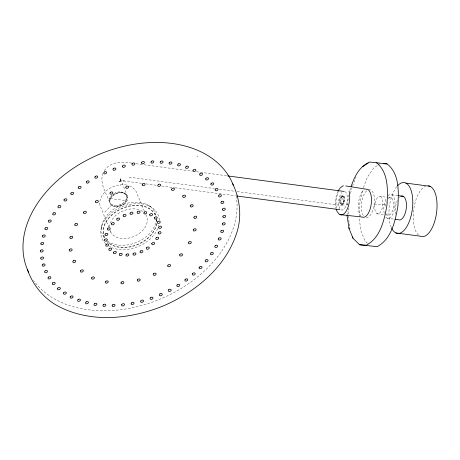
<?xml version="1.0" encoding="UTF-8"?>
<svg xmlns="http://www.w3.org/2000/svg" width="460" height="460" viewBox="0 0 460 460"><rect width="100%" height="100%" fill="white"/><g stroke="black" fill="none" stroke-linecap="round" stroke-linejoin="round"><path stroke-width="0.34" stroke-dasharray="2.3 1.72" d="M339.584 201.457C339.624 199.467 339.894 196.949 341.768 195.828L343.706 196.04C345.753 198.294 345.098 202.774 342.683 204.55L340.751 204.338L340.17 203.78L339.584 201.457L340.837 201.624L341.429 203.947L342.004 204.505M340.837 201.624C340.883 199.634 341.147 197.116 343.022 195.994L343.706 196.04M340.751 204.338L341.429 204.378C343.844 202.607 344.5 198.128 342.447 195.874M347.053 215.671L347.219 211.381M347.472 204.953L347.587 202.095L349.071 194.706M348.668 207.845L348.312 216.792L350.014 228.976M359.243 216.867L359.76 203.791L362.629 189.497M109.624 198.461L109.307 200.824L110.429 203.855L111.452 205.206A9.43 6.658 -22.6 0 0 127.063 200.767A9.43 6.658 -22.6 0 0 117.628 192.993C113.298 194.315 108.491 198.346 110.032 203.331C114.77 209.852 126.943 205.223 127.115 197.478C125.494 188.606 112.033 191.383 109.624 198.461L110.015 199.393L109.693 201.75M112.119 205.447L111.734 204.516C117.564 207.443 126.46 203.412 126.73 196.552L126 194.448M349.882 190.676L350.79 187.364M350.664 193.493L351.756 188.048M101.183 228.171L101.832 225.25M103.005 173.27C99.015 183.77 106.864 193.85 110.032 203.331M337.853 191.486C335.432 196.851 334.776 202.963 335.944 208.725M352.515 186.087L356.069 176.939M363.394 187.536L367.454 177.083L373.647 168.038L377.625 165.37M197.167 156.917L197.645 155.98M110.015 199.393C112.464 193.476 121.745 190.175 126.385 195.373M104.311 170.735C110.181 161.678 122.164 161.144 131.75 163.116M104.799 212.238L111.452 205.206M378.195 164.99L379.902 163.846M374.308 204.044L385.601 204.798M391.776 194.752L397.152 195.471M136.01 163.685L192.125 171.166M196.386 171.735L226.929 175.806M380.564 196.408A8.907 4.013 -82.4 0 1 381.213 210.956A8.907 4.013 -82.4 0 1 374.693 207.839A8.907 4.013 -82.4 0 1 380.564 196.408L387.625 197.351M388.332 197.443L391.161 197.823M341.768 195.828L343.022 195.994M343.028 196.431L344.281 196.598M341.067 196.299L342.32 196.466M343.43 197.432L344.69 197.599M340.429 197.231L341.688 197.397M343.62 198.749L344.873 198.921M339.934 198.507L341.188 198.674M343.557 200.238L344.816 200.405M339.641 199.973L340.894 200.14M343.263 201.704L344.517 201.871M342.769 202.981L344.022 203.147M339.767 202.779L341.021 202.946M342.131 203.912L343.384 204.079M340.17 203.78L341.429 203.947M341.429 204.378L342.683 204.55M129.07 177.175L214.4 188.554M219.374 189.215L234.307 191.205M237.153 191.584L345.236 205.994M377.085 213.727L387.682 215.142M141.697 183.304L122.601 180.797L124.298 180.889L120.405 181.165L118.806 181.694L121.06 180.579L119.025 182.177L120.738 180.044L120.204 181.079L120.905 178.434L120.784 181.004L120.347 178.52L127.403 195.977M145.958 183.873L157.32 185.386M161.581 185.955L174.363 187.657M175.076 187.755L235.434 195.799M387.061 218.207L394.461 219.196M110.365 198.542L127.063 200.767M126.701 185.064C114.735 182.971 99.872 191.113 99.538 204.24L108.721 227.039M129.358 186.024L132.014 186.984L135.683 190.434L144.359 211.284M148.678 205.493L151.196 207.08M346.673 204.102L348.042 205.304M367.488 243.277L364.935 240.821L360.985 231.098L359.185 218.241M341.671 197.432L344.034 203.113M126.73 196.552L127.115 197.478M124.303 192.855L124.689 193.781M126.414 198.91L126.799 199.835M120.457 184.903L120.669 185.409M121.848 191.969L122.233 192.895M125.08 201.244L125.465 202.17M118.933 191.889L119.318 192.815M122.9 203.268L123.286 204.194M115.909 192.631L116.294 193.562M120.129 204.74L120.514 205.666M113.137 194.103L113.522 195.034M117.104 205.482L117.49 206.408M110.958 196.132L111.343 197.058M114.189 205.407L114.574 206.333M110.078 230.299L111.165 232.904M104.259 237.084L104.397 237.412A27.813 19.636 -22.6 0 1 122.308 208.547A27.813 19.636 -22.6 0 1 155.652 215.792L155.514 215.47A27.813 19.636 -22.6 0 0 121.371 208.57A27.813 19.636 -22.6 0 0 104.794 238.199M156.584 219.667A27.813 19.636 -22.6 0 1 156.647 221.576M156.475 223.531A27.813 19.636 -22.6 0 1 136.39 244.823A27.813 19.636 -22.6 0 1 107.899 242.138M156.642 219.362A27.813 19.636 -22.6 0 1 156.78 221.898M156.607 223.853A27.813 19.636 -22.6 0 1 134.878 245.732A27.813 19.636 -22.6 0 1 106.294 240.597M236.216 195.874A111.251 78.528 -22.6 0 1 160.436 299A111.251 78.528 -22.6 0 1 33.609 280.6M105.944 243.967A30.458 21.499 -22.6 0 1 120.698 207.213A30.458 21.499 -22.6 0 1 159.309 220.052M158.867 225.032A30.458 21.499 -22.6 0 1 158.55 226.234M157.694 228.643A30.458 21.499 -22.6 0 1 112.286 247.796M111.09 247.296A30.458 21.499 -22.6 0 1 109.388 246.433M336.375 208.167A14.766 6.653 -82.4 0 1 338.888 190.515M361.111 216.303A14.197 6.4 -82.4 0 1 358.49 202.779A14.197 6.4 -82.4 0 1 364.28 189.819M368.5 189.744A14.122 6.359 -82.4 0 1 374.428 202.82A14.122 6.359 -82.4 0 1 366.269 217.632M363.32 215.544A14.122 6.359 -82.4 0 1 361.761 201.974A14.122 6.359 -82.4 0 1 367.35 190.302M344.845 191.527A9.43 4.249 -82.4 0 1 346.805 203.59A9.43 4.249 -82.4 0 1 340.36 209.237M339.974 208.731A9.43 4.249 -82.4 0 1 341.843 192.51M387.947 195.931A12.063 5.434 -82.4 0 1 394.853 206.845A12.063 5.434 -82.4 0 1 385.463 216.666M384.209 213.348A12.063 5.434 -82.4 0 1 386.181 198.507M395.525 214.285A12.063 5.434 -82.4 0 1 397.354 200.554M399.378 197.455A12.063 5.434 -82.4 0 1 401.321 196.15M391.236 227.326A25.633 11.552 -82.4 0 1 397.716 185.581M418.548 235.112A25.633 11.552 -82.4 0 1 413.735 209.196A25.633 11.552 -82.4 0 1 425.517 186.26M388.332 198.691A8.907 4.013 -82.4 0 1 393.432 206.747A8.907 4.013 -82.4 0 1 386.498 214.003M385.411 206.212A8.907 4.013 -82.4 0 1 386.475 201.831M145.716 214.544A19.653 13.875 -22.6 0 1 134.366 236.273A19.653 13.875 -22.6 0 1 109.98 230.402M109.532 227.113A19.653 13.875 -22.6 0 1 122.279 211.278A19.653 13.875 -22.6 0 1 143.135 211.824M156.296 218.954A28.531 20.137 -22.6 0 1 137.994 241.753A28.531 20.137 -22.6 0 1 107.864 241.304M104.121 237.624A28.531 20.137 -22.6 0 1 120.934 205.258A28.531 20.137 -22.6 0 1 156.049 215.723"/><path stroke-width="0.69" d="M351.037 186.714C354.252 177.422 358.754 167.314 368.161 162.88M338.077 190.906L340.498 187.525M362.773 166.589L369.593 162.018L387.09 163.909C399.711 173.748 398.653 191.952 397.888 206.344C395.203 221.099 391.586 238.97 377.177 246.669L359.685 244.777L353.016 238.286L352.452 236.894M383.778 163.685L387.09 163.909M359.685 244.777L366.304 245.22C380.713 237.521 384.33 219.65 387.015 204.895C387.78 190.498 388.832 172.299 376.217 162.46M339.974 214.624L362.112 217.016A14.197 6.4 -82.4 0 0 370.886 206.08A14.197 6.4 -82.4 0 0 367.655 189.405L345.736 185.92M405.858 183.08L430.117 186.317M397.825 195.558L403.207 196.276M227.642 175.904L344.132 191.435M236.854 195.989L339.813 209.714M395.134 219.288L398.498 219.736A12.063 5.434 -82.4 0 0 406.284 208.368A12.063 5.434 -82.4 0 0 401.321 196.15M395.847 232.927L420.106 236.164A25.633 11.552 -82.4 0 0 436.344 214.228A25.633 11.552 -82.4 0 0 428.156 185.794M337.519 212.428L336.202 209.363M232.53 183.367C239.142 197.104 241.609 212.687 238.194 227.665L238.159 227.861C228.787 264.529 197.357 291.157 163.76 305.722C129.76 319.666 88.688 323.553 55.694 304.819L55.533 304.704C42.418 296.734 32.614 284.263 27.519 269.836M347.053 215.671L349.169 228.81M348.737 227.757L353.016 238.286M28.658 272.32A111.251 78.528 -22.6 0 1 98.716 154.577A111.251 78.528 -22.6 0 1 233.3 185.265M349.077 191.193A14.766 6.653 -82.4 0 1 346.817 210.03A14.766 6.653 -82.4 0 1 338.008 212.738M341.05 187.358A14.766 6.653 -82.4 0 1 343.43 185.765M397.716 185.581A25.633 11.552 -82.4 0 1 411.844 193.027A25.633 11.552 -82.4 0 1 406.962 226.366A25.633 11.552 -82.4 0 1 391.517 227.959M40.762 257.951L40.75 258.836L41.561 259.313L42.722 259.101L43.55 258.325L43.562 257.433L42.751 256.962L41.596 257.174L40.762 257.951M69.27 249.803L69.259 250.689L70.069 251.166L71.231 250.953L72.059 250.171L72.07 249.285L71.26 248.808L70.098 249.021L69.27 249.803M83.478 212.192L83.467 213.078L84.278 213.555L85.439 213.342L86.267 212.566L86.279 211.675L85.468 211.203L84.306 211.416L83.478 212.192M91.569 277.834L91.557 278.72L92.368 279.197L93.529 278.984L94.357 278.208L94.375 277.317L93.558 276.845L92.402 277.058L91.569 277.834M104.489 239.792L104.477 240.678L105.288 241.155L106.45 240.942L107.278 240.166L107.289 239.275L106.478 238.803L105.317 239.016L104.489 239.792M111.383 223.525L111.372 224.411L112.182 224.888L113.344 224.675L114.172 223.893L114.183 223.008L113.373 222.531L112.211 222.743L111.383 223.525M113.47 252.35L113.459 253.236L114.27 253.713L115.431 253.5L116.259 252.718L116.271 251.833L115.46 251.355L114.304 251.568L113.47 252.35M122.475 166.043L122.463 166.928L123.274 167.405L124.436 167.193L125.264 166.416L125.275 165.531L124.465 165.054L123.303 165.267L122.475 166.043M125.873 187.042L125.862 187.927L126.672 188.405L127.834 188.192L128.662 187.41L128.673 186.524L127.863 186.047L126.701 186.26L125.873 187.042M130.123 213.072L130.105 213.958L130.922 214.435L132.077 214.222L132.911 213.446L132.923 212.56L132.112 212.083L130.951 212.296L130.123 213.072M133.072 253.839L133.061 254.725L133.871 255.202L135.033 254.989L135.861 254.207L135.873 253.322L135.062 252.845L133.9 253.058L133.072 253.839M137.321 279.87L137.304 280.755L138.115 281.233L139.276 281.02L140.104 280.243L140.122 279.358L139.311 278.881L138.149 279.093L137.321 279.87M140.714 301.03L140.702 301.915L141.513 302.392L142.675 302.18L143.503 301.403L143.514 300.512L142.703 300.035L141.542 300.253L140.714 301.03M149.718 214.561L149.707 215.447L150.518 215.924L151.679 215.711L152.507 214.935L152.524 214.049L151.708 213.572L150.552 213.785L149.718 214.561M151.806 243.386L151.794 244.271L152.605 244.749L153.767 244.536L154.594 243.76L154.612 242.874L153.795 242.397L152.639 242.61L151.806 243.386M158.706 227.119L158.694 228.005L159.505 228.482L160.661 228.269L161.494 227.487L161.506 226.602L160.695 226.124L159.534 226.343L158.706 227.119M171.62 189.077L171.609 189.963L172.419 190.44L173.581 190.227L174.409 189.451L174.42 188.56L173.61 188.088L172.454 188.301L171.62 189.077M179.716 254.719L179.699 255.605L180.515 256.082L181.671 255.869L182.505 255.093L182.517 254.202L181.706 253.724L180.544 253.943L179.716 254.719M193.924 217.108L193.913 218L194.724 218.471L195.88 218.258L196.713 217.482L196.725 216.597L195.914 216.119L194.752 216.332L193.924 217.108M222.427 209.122L222.41 210.007L223.226 210.484L224.382 210.272L225.216 209.495L225.227 208.604L224.417 208.133L223.255 208.345L222.427 209.122M64.072 199.657L63.997 200.554L64.768 201.066L65.924 200.899L66.798 200.152L66.867 199.255L66.102 198.737L64.946 198.904L64.072 199.657M70.23 296.78L70.156 297.678L70.92 298.195L72.082 298.028L72.95 297.275L73.025 296.378L72.254 295.86L71.099 296.027L70.23 296.78M193.027 170.171L192.953 171.068L193.717 171.586L194.879 171.419L195.747 170.666L195.822 169.769L195.057 169.251L193.896 169.418L193.027 170.171M199.18 267.294L199.111 268.191L199.876 268.709L201.031 268.542L201.905 267.789L201.974 266.892L201.21 266.374L200.054 266.541L199.18 267.294M40.376 250.642L40.244 251.545L40.963 252.097L42.119 251.982L43.027 251.258L43.16 250.349L42.441 249.797L41.285 249.918L40.376 250.642M132.089 163.737L131.957 164.645L132.675 165.197L133.831 165.077L134.74 164.358L134.872 163.449L134.153 162.898L132.998 163.012L132.089 163.737M131.238 303.088L131.106 303.997L131.824 304.549L132.98 304.428L133.889 303.703L134.021 302.801L133.302 302.249L132.146 302.364L131.238 303.088M222.95 216.189L222.818 217.091L223.537 217.649L224.687 217.528L225.601 216.804L225.733 215.901L225.015 215.343L223.859 215.464L222.95 216.189M70.938 193.102L70.742 194.011L71.415 194.603L72.559 194.534L73.508 193.838L73.698 192.93L73.031 192.337L71.886 192.406L70.938 193.102M63.583 292.779L63.388 293.687L64.061 294.279L65.205 294.204L66.148 293.514L66.343 292.606L65.671 292.014L64.526 292.083L63.583 292.779M199.83 173.932L199.634 174.84L200.307 175.433L201.451 175.363L202.394 174.668L202.59 173.759L201.917 173.167L200.773 173.236L199.83 173.932M192.47 273.608L192.274 274.517L192.947 275.109L194.091 275.034L195.04 274.344L195.23 273.435L194.563 272.843L193.418 272.912L192.47 273.608M41.009 243.144L40.75 244.059L41.377 244.685L42.504 244.662L43.487 243.995L43.74 243.087L43.119 242.46L41.986 242.483L41.009 243.144M141.714 162.202L141.462 163.116L142.082 163.743L143.215 163.72L144.193 163.053L144.446 162.144L143.825 161.517L142.692 161.54L141.714 162.202M121.785 304.388L121.532 305.302L122.153 305.929L123.286 305.906L124.263 305.244L124.516 304.33L123.895 303.703L122.762 303.726L121.785 304.388M222.49 223.445L222.237 224.359L222.858 224.986L223.991 224.963L224.969 224.302L225.222 223.387L224.601 222.761L223.468 222.784L222.49 223.445M78.482 186.996L78.171 187.904L78.74 188.565L79.856 188.594L80.868 187.962L81.178 187.053L80.609 186.392L79.494 186.369L78.482 186.996M70.115 236.934L69.799 237.843L70.368 238.504L71.49 238.527L72.502 237.9L72.812 236.986L72.243 236.325L71.127 236.302L70.115 236.934M57.695 288.127L57.379 289.041L57.948 289.702L59.07 289.725L60.076 289.098L60.392 288.184L59.823 287.523L58.702 287.5L57.695 288.127M95.68 201.135L95.364 202.043L95.933 202.705L97.054 202.728L98.066 202.101L98.377 201.187L97.807 200.525L96.692 200.502L95.68 201.135M80.684 270.52L80.368 271.434L80.937 272.096L82.058 272.119L83.07 271.486L83.381 270.578L82.811 269.916L81.696 269.893L80.684 270.52M105.231 234.002L104.92 234.916L105.489 235.577L106.605 235.6L107.617 234.974L107.927 234.059L107.358 233.398L106.243 233.375L105.231 234.002M116.966 218.672L116.65 219.587L117.219 220.248L118.341 220.271L119.353 219.644L119.663 218.73L119.094 218.069L117.978 218.046L116.966 218.672M109.06 248.837L108.75 249.745L109.319 250.412L110.434 250.435L111.446 249.803L111.757 248.894L111.188 248.233L110.072 248.21L109.06 248.837M142.404 184.092L142.088 185.006L142.657 185.667L143.779 185.69L144.785 185.064L145.101 184.149L144.532 183.488L143.411 183.465L142.404 184.092M137.39 211.83L137.074 212.738L137.643 213.4L138.765 213.428L139.771 212.796L140.087 211.887L139.518 211.226L138.397 211.203L137.39 211.83M126.207 254.483L125.896 255.398L126.465 256.059L127.581 256.082L128.593 255.455L128.903 254.541L128.334 253.88L127.219 253.857L126.207 254.483M121.193 282.221L120.882 283.136L121.451 283.797L122.567 283.82L123.579 283.188L123.889 282.279L123.32 281.618L122.205 281.595L121.193 282.221M154.537 217.476L154.221 218.391L154.79 219.052L155.911 219.075L156.923 218.448L157.234 217.534L156.664 216.873L155.549 216.85L154.537 217.476M146.631 247.641L146.32 248.549L146.889 249.211L148.005 249.239L149.017 248.607L149.327 247.698L148.758 247.037L147.643 247.014L146.631 247.641M158.367 232.311L158.05 233.226L158.619 233.887L159.741 233.91L160.747 233.277L161.063 232.369L160.494 231.708L159.373 231.685L158.367 232.311M182.913 195.793L182.603 196.708L183.172 197.369L184.287 197.392L185.299 196.765L185.61 195.851L185.041 195.189L183.925 195.166L182.913 195.793M167.917 265.184L167.607 266.093L168.176 266.754L169.291 266.777L170.303 266.15L170.614 265.236L170.045 264.575L168.929 264.552L167.917 265.184M205.896 178.348L205.585 179.262L206.155 179.923L207.27 179.946L208.282 179.314L208.598 178.405L208.029 177.744L206.908 177.721L205.896 178.348M193.482 229.385L193.171 230.293L193.74 230.954L194.856 230.977L195.868 230.351L196.178 229.436L195.609 228.775L194.494 228.752L193.482 229.385M185.11 279.479L184.793 280.393L185.363 281.054L186.484 281.077L187.496 280.45L187.806 279.536L187.237 278.875L186.122 278.852L185.11 279.479M42.642 235.543L42.274 236.457L42.786 237.147L43.89 237.222L44.925 236.624L45.298 235.715L44.781 235.025L43.683 234.951L42.642 235.543M151.242 161.448L150.874 162.357L151.386 163.053L152.484 163.122L153.525 162.53L153.899 161.621L153.381 160.925L152.283 160.856L151.242 161.448M112.453 304.917L112.079 305.825L112.596 306.521L113.695 306.59L114.735 305.998L115.103 305.089L114.592 304.393L113.488 304.324L112.453 304.917M221.047 230.816L220.679 231.725L221.197 232.421L222.295 232.49L223.336 231.897L223.704 230.989L223.186 230.299L222.088 230.224L221.047 230.816M86.624 181.401L86.198 182.304L86.658 183.028L87.739 183.143L88.803 182.591L89.228 181.689L88.768 180.964L87.693 180.843L86.624 181.401M52.63 282.883L52.204 283.786L52.664 284.51L53.739 284.631L54.809 284.073L55.234 283.17L54.774 282.446L53.693 282.325L52.63 282.883M211.169 183.373L210.743 184.276L211.203 185L212.278 185.115L213.348 184.564L213.773 183.655L213.314 182.936L212.232 182.815L211.169 183.373M177.175 284.855L176.749 285.758L177.209 286.482L178.284 286.603L179.354 286.045L179.78 285.142L179.32 284.418L178.238 284.297L177.175 284.855M45.27 227.924L44.787 228.821L45.189 229.574L46.247 229.741L47.334 229.224L47.817 228.327L47.414 227.573L46.356 227.407L45.27 227.924M160.569 161.483L160.086 162.38L160.494 163.133L161.546 163.3L162.633 162.782L163.116 161.886L162.714 161.132L161.655 160.971L160.569 161.483M103.345 304.664L102.862 305.561L103.264 306.308L104.316 306.475L105.403 305.957L105.892 305.06L105.484 304.313L104.431 304.146L103.345 304.664M218.644 238.222L218.161 239.119L218.563 239.873L219.621 240.034L220.708 239.516L221.191 238.619L220.788 237.872L219.73 237.705L218.644 238.222M95.277 176.375L94.737 177.267L95.082 178.043L96.111 178.256L97.221 177.778L97.756 176.893L97.411 176.111L96.381 175.898L95.277 176.375M48.45 277.098L47.909 277.984L48.26 278.766L49.283 278.978L50.393 278.501L50.933 277.61L50.583 276.834L49.559 276.621L48.45 277.098M215.585 188.945L215.044 189.83L215.395 190.612L216.418 190.825L217.528 190.348L218.063 189.457L217.718 188.68L216.689 188.468L215.585 188.945M168.757 289.668L168.222 290.553L168.567 291.329L169.596 291.542L170.7 291.065L171.241 290.18L170.89 289.403L169.867 289.19L168.757 289.668M48.858 220.369L48.265 221.243L48.553 222.048L49.553 222.306L50.675 221.869L51.267 220.995L50.979 220.19L49.979 219.932L48.858 220.369M75.245 223.842L74.652 224.716L74.94 225.515L75.94 225.774L77.061 225.337L77.654 224.463L77.366 223.663L76.366 223.405L75.245 223.842M110.423 192.286L109.831 193.165L110.118 193.965L111.119 194.223L112.24 193.786L112.832 192.912L112.545 192.113L111.544 191.855L110.423 192.286M73.358 260.693L72.766 261.567L73.054 262.367L74.054 262.625L75.175 262.194L75.768 261.32L75.48 260.515L74.485 260.256L73.358 260.693M107.864 228.189L107.278 229.063L107.565 229.868L108.56 230.126L109.687 229.689L110.279 228.815L109.992 228.011L108.991 227.752L107.864 228.189M123.636 214.843L123.05 215.717L123.337 216.522L124.332 216.781L125.459 216.344L126.051 215.47L125.764 214.665L124.763 214.406L123.636 214.843M106.277 244.289L105.685 245.163L105.978 245.962L106.973 246.221L108.1 245.789L108.686 244.915L108.399 244.111L107.404 243.852L106.277 244.289M169.596 162.317L169.004 163.191L169.291 163.99L170.292 164.249L171.419 163.812L172.005 162.938L171.718 162.138L170.723 161.88L169.596 162.317M158.286 184.523L157.699 185.397L157.987 186.196L158.982 186.455L160.109 186.024L160.701 185.144L160.413 184.345L159.413 184.086L158.286 184.523M144.354 212.071L143.767 212.945L144.055 213.75L145.049 214.009L146.176 213.572L146.769 212.698L146.481 211.893L145.481 211.634L144.354 212.071M119.807 253.713L119.215 254.587L119.502 255.386L120.503 255.645L121.624 255.214L122.216 254.334L121.929 253.535L120.928 253.276L119.807 253.713M105.875 281.261L105.282 282.135L105.57 282.94L106.57 283.199L107.692 282.762L108.284 281.888L107.996 281.083L106.996 280.824L105.875 281.261M94.559 303.629L93.966 304.503L94.26 305.308L95.254 305.566L96.381 305.129L96.968 304.255L96.68 303.456L95.686 303.197L94.559 303.629M157.883 221.496L157.291 222.37L157.579 223.169L158.579 223.428L159.701 222.996L160.293 222.123L160.005 221.317L159.005 221.059L157.883 221.496M140.524 250.941L139.932 251.815L140.22 252.615L141.22 252.873L142.341 252.436L142.934 251.562L142.646 250.763L141.645 250.505L140.524 250.941M156.296 237.596L155.704 238.47L155.992 239.269L156.992 239.528L158.113 239.096L158.706 238.217L158.418 237.417L157.418 237.159L156.296 237.596M190.802 205.091L190.21 205.965L190.498 206.764L191.498 207.023L192.625 206.592L193.211 205.712L192.924 204.913L191.929 204.654L190.802 205.091M153.738 273.493L153.151 274.373L153.439 275.172L154.433 275.431L155.56 274.994L156.153 274.12L155.859 273.32L154.865 273.062L153.738 273.493M188.916 241.943L188.33 242.817L188.617 243.622L189.612 243.88L190.739 243.443L191.331 242.569L191.044 241.764L190.043 241.506L188.916 241.943M215.297 245.577L214.711 246.451L214.998 247.25L215.993 247.509L217.12 247.072L217.712 246.198L217.425 245.398L216.424 245.14L215.297 245.577M104.34 171.982L103.695 172.845L103.925 173.667L104.891 173.972L106.03 173.575L106.674 172.718L106.444 171.896L105.478 171.591L104.34 171.982M45.195 270.836L44.551 271.699L44.781 272.521L45.747 272.826L46.886 272.435L47.524 271.572L47.3 270.75L46.333 270.445L45.195 270.836M219.092 195.011L218.448 195.874L218.678 196.696L219.644 197.001L220.783 196.604L221.427 195.747L221.197 194.925L220.231 194.62L219.092 195.011M159.948 293.865L159.304 294.728L159.534 295.55L160.5 295.855L161.638 295.464L162.282 294.601L162.052 293.779L161.086 293.474L159.948 293.865M53.366 212.963L52.676 213.802L52.843 214.647L53.774 214.992L54.924 214.647L55.614 213.802L55.447 212.957L54.516 212.612L53.366 212.963M178.221 163.927L177.531 164.772L177.698 165.611L178.63 165.962L179.78 165.611L180.469 164.766L180.303 163.927L179.371 163.576L178.221 163.927M86.198 301.835L85.508 302.674L85.675 303.519L86.606 303.87L87.757 303.519L88.446 302.674L88.28 301.835L87.348 301.484L86.198 301.835M211.054 252.799L210.364 253.644L210.53 254.483L211.462 254.834L212.612 254.483L213.302 253.638L213.135 252.799L212.204 252.448L211.054 252.799M113.718 168.268L112.976 169.09L113.085 169.947L113.976 170.344L115.132 170.039L115.874 169.211L115.765 168.354L114.873 167.963L113.718 168.268M42.901 264.172L42.159 264.994L42.268 265.857L43.16 266.248L44.315 265.943L45.057 265.121L44.948 264.258L44.056 263.867L42.901 264.172M221.662 201.503L220.921 202.325L221.03 203.182L221.921 203.579L223.077 203.274L223.819 202.446L223.709 201.589L222.812 201.198L221.662 201.503M150.845 297.407L150.104 298.229L150.213 299.092L151.104 299.483L152.26 299.178L153.002 298.356L152.892 297.493L151.995 297.103L150.845 297.407M58.748 205.781L57.96 206.58L58.012 207.454L58.863 207.891L60.024 207.632L60.812 206.827L60.76 205.953L59.909 205.516L58.748 205.781M186.352 166.302L185.564 167.106L185.616 167.98L186.467 168.412L187.628 168.153L188.41 167.354L188.364 166.48L187.513 166.043L186.352 166.302M78.349 299.287L77.562 300.092L77.613 300.966L78.465 301.403L79.626 301.145L80.408 300.34L80.362 299.466L79.511 299.029L78.349 299.287M205.953 259.814L205.166 260.619L205.217 261.493L206.068 261.924L207.23 261.665L208.012 260.866L207.966 259.992L207.115 259.555L205.953 259.814"/></g></svg>
